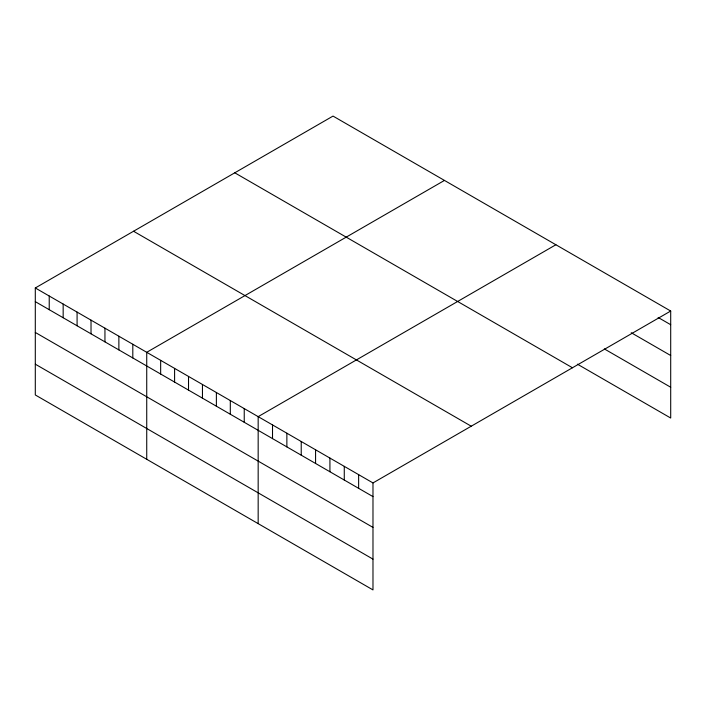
<?xml version="1.0" encoding="UTF-8"?>
<svg xmlns="http://www.w3.org/2000/svg" width="706" height="706" viewBox="0 0 706 706"><rect width="100%" height="100%" fill="white"/><g stroke="black" fill="none" stroke-linecap="round" stroke-linejoin="round"><path stroke-width="1.06" d="M35.3 287.969L372.98 482.93L372.98 589.916L35.3 394.963L35.3 287.969L333.02 116.084L670.7 311.037L670.7 418.031L577.42 364.172M444.453 180.418L146.733 352.303L146.733 459.297M555.887 244.753L258.167 416.646L258.167 523.631M372.98 482.93L670.7 311.037M658.142 317.471L670.7 324.716M631.235 332.729L670.7 355.515M604.327 348.914L670.7 387.241M234.771 172.802L572.451 367.764M133.549 231.25L471.229 426.203M35.3 301.656L372.98 496.609M35.3 332.447L372.98 527.4M35.3 364.172L372.98 559.126M358.63 474.644L358.63 488.323M344.272 466.357L344.272 480.036M329.923 458.07L329.923 471.749M315.573 449.784L315.573 463.463M301.224 441.497L301.224 455.185M286.865 433.21L286.865 446.898M272.516 424.924L272.516 438.611M244.241 408.597L244.241 422.285M230.306 400.558L230.306 414.237M216.38 392.518L216.38 406.197M202.454 384.479L202.454 398.158M188.52 376.43L188.52 390.118M174.594 368.391L174.594 382.07M160.659 360.351L160.659 374.03M132.807 344.263L132.807 357.942M118.873 336.224L118.873 349.902M104.947 328.184L104.947 341.863M91.021 320.136L91.021 333.823M77.086 312.096L77.086 325.775M63.161 304.057L63.161 317.735M49.226 296.017L49.226 309.696"/></g></svg>
